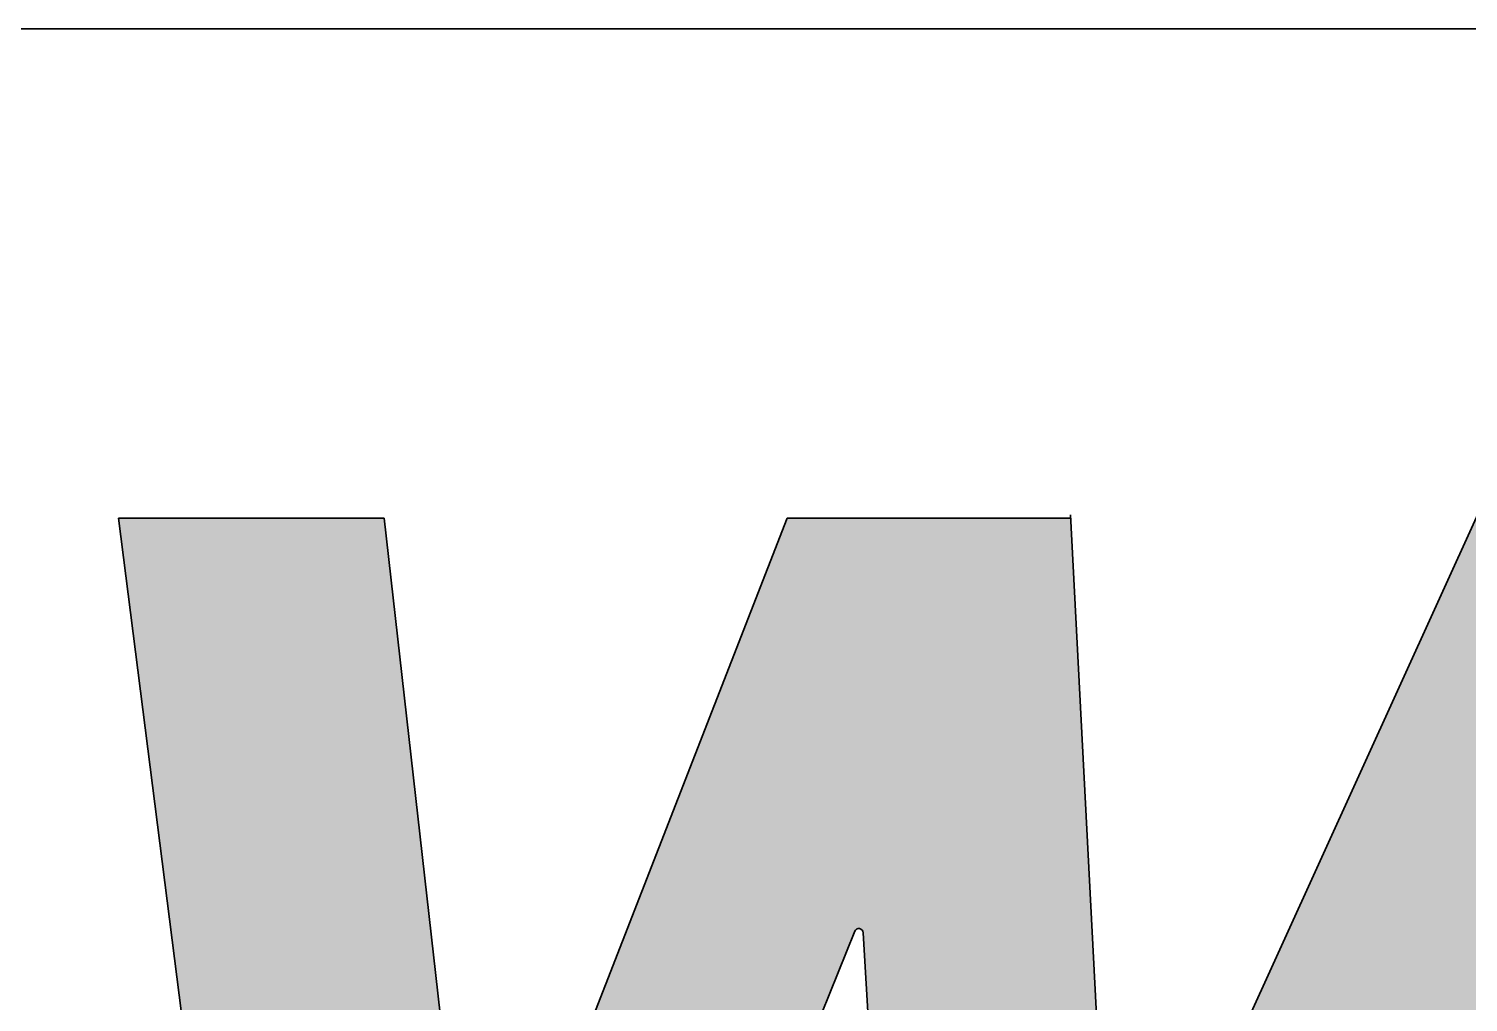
# Model space of a CAD drawing. Extents: x 23 to 472, y 3 to 294.
# Drawn here: x 297.66 to 305.7, y 44.8 to 50.24 of the extents above; entities that cross this region are included whole.
import ezdxf

# ---------------------------------------------------------------- set-up
doc = ezdxf.new("R2010")
doc.units = 0
doc.layers.get('0').update_dxf_attribs({"lineweight": 13})
doc.layers.add('6', color=7, linetype='Continuous', lineweight=13)

# ---------------------------------------------------------------- blocks, each defined once
blk = doc.blocks.new('BLOCK4445')
at = {"color": 6, "lineweight": 5}
for points in [[(299.6468, 47.5055), (298.1642, 47.5055), (298.8537, 42.3503), (298.7834, 42.62)], [(299.6468, 47.5055), (298.8537, 42.3503), (299.2618, 41.7981), (299.0673, 41.9776)], [(299.6468, 47.5055), (299.2618, 41.7981), (299.735, 41.6179), (299.5039, 41.6695)], [(299.6468, 47.5055), (299.735, 41.6179), (300.0767, 43.7133)], [(301.8976, 47.5055), (300.4035, 43.6708), (300.744, 41.9631), (300.4521, 41.7633)], [(301.8976, 47.5055), (300.744, 41.9631), (301.2157, 42.5683), (301.1058, 42.3938)], [(301.8976, 47.5055), (301.2157, 42.5683), (302.2767, 45.2021), (302.2749, 45.1984)], [(303.481, 47.5055), (301.8976, 47.5055), (302.2792, 45.2054), (302.2767, 45.2021)], [(303.481, 47.5055), (302.2792, 45.2054), (302.2855, 45.2105), (302.2821, 45.2082)], [(303.481, 47.5055), (302.2855, 45.2105), (302.2932, 45.2133), (302.2892, 45.2122)], [(303.481, 47.5055), (302.2932, 45.2133), (302.3013, 45.2133), (302.2972, 45.2136)], [(303.481, 47.5055), (302.3013, 45.2133), (302.309, 45.2107), (302.3053, 45.2123)], [(303.481, 47.5055), (302.309, 45.2107), (302.3154, 45.2056), (302.3124, 45.2084)], [(303.481, 47.5055), (302.3154, 45.2056), (302.3198, 45.1987), (302.3179, 45.2024)], [(303.481, 47.5055), (302.3198, 45.1987), (302.3216, 45.1908), (302.321, 45.1949)], [(303.481, 47.5055), (302.3216, 45.1908), (302.4595, 42.8465), (302.3217, 45.1894)], [(303.481, 47.5055), (302.4595, 42.8465), (302.6638, 42.0595), (302.5494, 42.2852)], [(303.481, 47.5055), (302.6638, 42.0595), (302.933, 41.787)], [(302.933, 41.787), (303.1401, 41.6844), (303.481, 47.5055), (303.5711, 41.6193)], [(303.481, 47.5055), (303.5711, 41.6193), (303.6758, 43.7444), (303.6763, 43.7357)], [(305.7443, 47.5055), (304.0003, 43.6741), (304.5723, 42.0949), (304.1982, 41.7898)], [(305.7443, 47.5055), (304.5723, 42.0949), (307.2329, 47.5055), (304.8505, 42.4456)]]:
    blk.add_solid(points, dxfattribs=at)
blk = doc.blocks.new('BLOCK4478')
at = {"color": 6, "lineweight": 5}
for points in [[(299.6468, 47.5055), (298.7834, 42.62), (298.1642, 47.5055)], [(299.6468, 47.5055), (299.0673, 41.9776), (298.7834, 42.62), (298.8537, 42.3503)], [(299.6468, 47.5055), (299.5039, 41.6695), (299.0673, 41.9776), (299.2618, 41.7981)], [(299.6468, 47.5055), (300.0767, 43.7133), (299.5039, 41.6695), (299.735, 41.6179)], [(301.8976, 47.5055), (300.744, 41.9631), (300.4035, 43.6708), (300.4521, 41.7633)], [(301.8976, 47.5055), (301.2157, 42.5683), (300.744, 41.9631), (301.1058, 42.3938)], [(301.8976, 47.5055), (302.2767, 45.2021), (301.2157, 42.5683), (302.2749, 45.1984)], [(303.481, 47.5055), (302.2792, 45.2054), (301.8976, 47.5055), (302.2767, 45.2021)], [(303.481, 47.5055), (302.2855, 45.2105), (302.2792, 45.2054), (302.2821, 45.2082)], [(303.481, 47.5055), (302.2932, 45.2133), (302.2855, 45.2105), (302.2892, 45.2122)], [(303.481, 47.5055), (302.3013, 45.2133), (302.2932, 45.2133), (302.2972, 45.2136)], [(303.481, 47.5055), (302.309, 45.2107), (302.3013, 45.2133), (302.3053, 45.2123)], [(303.481, 47.5055), (302.3154, 45.2056), (302.309, 45.2107), (302.3124, 45.2084)], [(303.481, 47.5055), (302.3198, 45.1987), (302.3154, 45.2056), (302.3179, 45.2024)], [(303.481, 47.5055), (302.3216, 45.1908), (302.3198, 45.1987), (302.321, 45.1949)], [(303.481, 47.5055), (302.4595, 42.8465), (302.3216, 45.1908), (302.3217, 45.1894)], [(303.481, 47.5055), (302.6638, 42.0595), (302.4595, 42.8465), (302.5494, 42.2852)], [(303.481, 47.5055), (303.1401, 41.6844), (302.6638, 42.0595), (302.933, 41.787)], [(303.5711, 41.6193), (303.1401, 41.6844), (303.6758, 43.7444), (303.481, 47.5055)], [(305.7443, 47.5055), (304.5723, 42.0949), (304.0003, 43.6741), (304.1982, 41.7898)], [(305.7443, 47.5055), (307.2329, 47.5055), (304.5723, 42.0949), (304.8505, 42.4456)]]:
    blk.add_solid(points, dxfattribs=at)

msp = doc.modelspace()

# ---------------------------------------------------------------- linework, layer by layer
at = {"color": 7, "lineweight": 35}
msp.add_line((30.2375, 50.2375), (409.7625, 50.2375), dxfattribs=at)
at = {"layer": '6', "color": 6, "lineweight": 35, "ltscale": 0.123114}
msp.add_line((298.1642, 47.5055), (298.7834, 42.62), dxfattribs=at)
msp.add_line((298.1642, 47.5055), (298.7834, 42.62), dxfattribs=at)
at = {"layer": '6', "color": 6, "lineweight": 35, "ltscale": 0.037067}
msp.add_line((298.1642, 47.5055), (299.6468, 47.5055), dxfattribs=at)
msp.add_line((298.1642, 47.5055), (299.6468, 47.5055), dxfattribs=at)
at = {"layer": '6', "color": 6, "lineweight": 35, "ltscale": 0.095413}
msp.add_line((299.6468, 47.5055), (300.0767, 43.7133), dxfattribs=at)
msp.add_line((299.6468, 47.5055), (300.0767, 43.7133), dxfattribs=at)
at = {"layer": '6', "color": 6, "lineweight": 35, "ltscale": 0.102888}
msp.add_line((301.8976, 47.5055), (300.4035, 43.6708), dxfattribs=at)
msp.add_line((301.8976, 47.5055), (300.4035, 43.6708), dxfattribs=at)
at = {"layer": '6', "color": 6, "lineweight": 35, "ltscale": 0.039584}
msp.add_line((301.8976, 47.5055), (303.481, 47.5055), dxfattribs=at)
msp.add_line((301.8976, 47.5055), (303.481, 47.5055), dxfattribs=at)
at = {"layer": '6', "color": 6, "lineweight": 35, "ltscale": 0.094839}
msp.add_line((303.48, 47.5241), (303.6763, 43.7357), dxfattribs=at)
msp.add_line((303.48, 47.5241), (303.6763, 43.7357), dxfattribs=at)
at = {"layer": '6', "color": 6, "lineweight": 35, "ltscale": 0.105922}
msp.add_line((305.7556, 47.5303), (304.0003, 43.6741), dxfattribs=at)
msp.add_line((305.7556, 47.5303), (304.0003, 43.6741), dxfattribs=at)
at = {"layer": '6', "color": 6, "lineweight": 35, "ltscale": 0.070886}
msp.add_line((302.2749, 45.1984), (301.2157, 42.5683), dxfattribs=at)
msp.add_line((302.2749, 45.1984), (301.2157, 42.5683), dxfattribs=at)
at = {"layer": '6', "color": 6, "lineweight": 35, "ltscale": 0.05871}
msp.add_line((302.3216, 45.1908), (302.4595, 42.8465), dxfattribs=at)
msp.add_line((302.3216, 45.1908), (302.4595, 42.8465), dxfattribs=at)
at = {"layer": '6', "color": 6, "lineweight": 35}
msp.add_arc((302.2974, 45.1894), 0.0242, 3.36739, 158.06399, dxfattribs=at)
msp.add_arc((302.2974, 45.1894), 0.0242, 3.36739, 158.06399, dxfattribs=at)

# ---------------------------------------------------------------- block references
at = {"lineweight": 0}
for name in ['BLOCK4445', 'BLOCK4478']:
    msp.add_blockref(name, (0, 0), dxfattribs=at)

doc.saveas('drawing.dxf')
